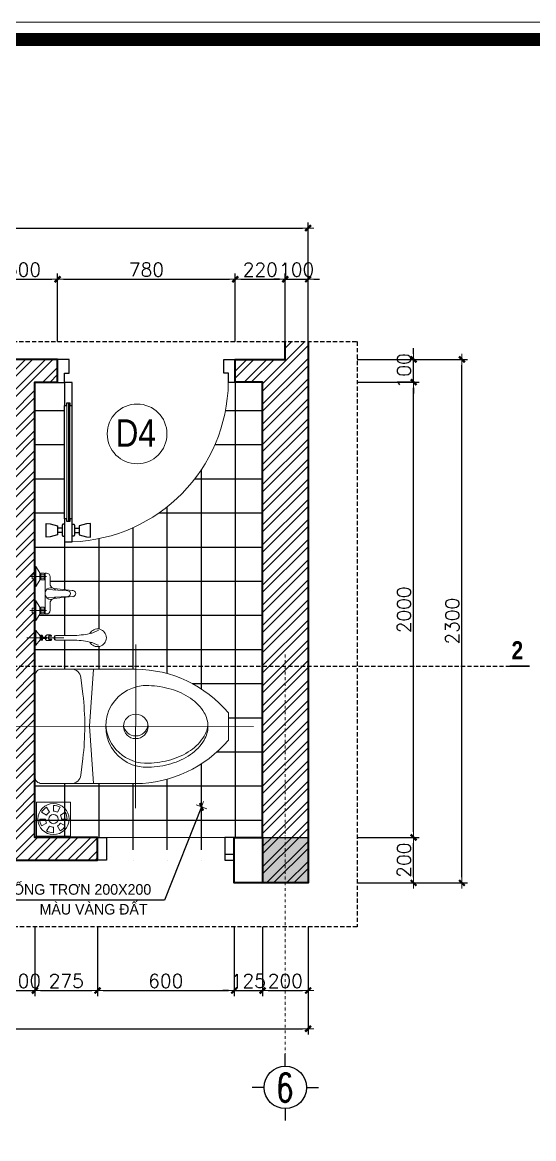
# Model space of a CAD drawing. Header units: millimetres. Extents: x 615730 to 2792744, y 139412 to 597571.
# Drawn here: x 1454337 to 1463321, y 262201 to 281821 of the extents above; entities that cross this region are included whole.
import ezdxf
from ezdxf.enums import TextEntityAlignment as Align

# ---------------------------------------------------------------- set-up
doc = ezdxf.new("R2010")
doc.units = ezdxf.units.MM
doc.header["$MEASUREMENT"] = 0
doc.header["$PDMODE"] = 34
doc.linetypes.add('DASHDOT', pattern=[1, 0.5, -0.25, 0, -0.25])
doc.linetypes.add('HIDDEN', pattern=[0.375, 0.25, -0.125])
doc.layers.get('0').update_dxf_attribs({"lineweight": 5})
for name, color, linetype, lineweight in [('1', 1, 'Continuous', 40), ('1L', 1, 'Continuous', 9), ('AN_0.20', 2, 'Continuous', 20), ('AN_CUA', 51, 'Continuous', 15), ('CHITIET', 144, 'Continuous', 5), ('NETNGOAITUONG', 1, 'Continuous', 40), ('NTHAY1', 61, 'Continuous', 25), ('thay', 7, 'Continuous', 15), ('TIM TRUC', 149, 'DASHDOT', 9), ('TUONG', 6, 'Continuous', 35), ('VATDUNG', 33, 'Continuous', 13), ('VLIEU', 250, 'Continuous', 9)]:
    doc.layers.add(name, color=color, linetype=linetype, lineweight=lineweight)
for name, color, linetype in [('AN_TEXT', 254, 'Continuous'), ('CUA', 132, 'Continuous'), ('DUT', 250, 'HIDDEN'), ('H', 252, 'Continuous'), ('HACH', 250, 'Continuous'), ('LAYER18', 1, 'Continuous'), ('NET MANH', 252, 'Continuous'), ('NETCAT', 4, 'Continuous'), ('TEXT', 2, 'Continuous'), ('THBI-VS', 1, 'Continuous')]:
    doc.layers.add(name, color=color, linetype=linetype)
doc.styles.add('CHUHOA', font='')
doc.styles.add('romans', font='romans.shx', dxfattribs={"height": 240})
doc.styles.get("Standard").update_dxf_attribs({"font": ''})
doc.styles.get('CHUHOA').set_extended_font_data('.VnAvantH')
doc.styles.get('Standard').set_extended_font_data('VNI-Avo')
doc.dimstyles.new('1-50', dxfattribs={"dimtxt": 200, "dimasz": 100, "dimexe": 100, "dimexo": 0, "dimgap": 50, "dimtad": 1, "dimdec": 0, "dimlfac": 0.25, "dimzin": 0, "dimdsep": 46, "dimtxsty": 'romans', "dimblk": ']', "dimcen": 0, "dimdle": 100, "dimclrd": 148, "dimclre": 148, "dimclrt": 2, "dimadec": 0, "dimazin": 0, "dimtfac": 1.111111, "dimtdec": 0, "dimtix": 1, "dimtmove": 2, "dimatfit": 3, "dimldrblk": ']', "dimfxl": 200, "dimtolj": 1, "dimtzin": 0, "dimarcsym": 0})
doc.dimstyles.new('100', dxfattribs={"dimtxt": 200, "dimasz": 100, "dimexe": 100, "dimexo": 0, "dimgap": 50, "dimtad": 1, "dimdec": 0, "dimdsep": 46, "dimtxsty": 'romans', "dimblk": ']', "dimcen": 50, "dimdle": 100, "dimclrd": 148, "dimclre": 148, "dimclrt": 2, "dimadec": 0, "dimazin": 0, "dimtfac": 0.4, "dimtdec": 0, "dimtix": 1, "dimtmove": 2, "dimatfit": 3, "dimldrblk": ']', "dimfxl": 150, "dimtvp": 0.004, "dimtolj": 1, "dimarcsym": 0})
pattern_1 = [(45, (-1279341.48, -894550.5), (-176.776695, 176.776695), []), (45, (-1279341.48, -894425.5), (-176.776695, 176.776695), [])]

# ---------------------------------------------------------------- blocks, each defined once
blk = doc.blocks.new('A$C15981CF1')
at = {"color": 8, "linetype": 'Continuous'}
for p, q in [((81, 101.2), (81, 598.8)), ((97.5, 611.2), (97.5, 88.8)), ((114.1, 101.2), (114.1, 598.7)), ((70.9, 60.7), (50.6, 60.7)), ((124.2, 60.7), (144.5, 60.7)), ((70.9, 40.5), (50.6, 40.5)), ((124.2, 40.5), (144.5, 40.5))]:
    blk.add_line(p, q, dxfattribs=at)
for points in [[(101.2, 740.5), (101.2, 801.3), (50.6, 801.3), (50.6, 700), (81, 700), (81, 740.5)], [(780, 740.5), (780, 801.3), (830.6, 801.3), (830.6, 700), (800.3, 700), (800.3, 740.5)], [(81, 598.8), (90.9, 598.8), (90.9, 611.2), (104.2, 611.2), (104.2, 598.7), (114.1, 598.7), (114.1, 700), (81, 700)], [(90.9, 88.8), (90.9, 101.2), (81, 101.2), (81, 0), (114.1, 0), (114.1, 101.3), (104.2, 101.3), (104.2, 88.8)], [(50.6, 30.4), (17.6, 21.8), (0, 20.2), (0, 81), (17.6, 79.4), (50.6, 70.9)], [(144.5, 30.4), (177.5, 21.8), (195.1, 20.2), (195.1, 81), (177.5, 79.4), (144.5, 70.9)]]:
    blk.add_lwpolyline(points, close=True, dxfattribs=at)
for points in [[(81, 78), (75.9, 78, 0.414214), (70.9, 72.9), (70.9, 29.7, 0.414214), (75.9, 24.6), (81, 24.6)], [(114.1, 78), (119.2, 78, -0.414214), (124.2, 72.9), (124.2, 29.7, -0.414214), (119.2, 24.6), (114.1, 24.6)]]:
    blk.add_lwpolyline(points, format="xyb", dxfattribs=at)
at = {"layer": '1L', "color": 8, "linetype": 'Continuous'}
for p, q in [((90.9, 611.2), (90.9, 88.8)), ((104.2, 611.2), (104.2, 88.8))]:
    blk.add_line(p, q, dxfattribs=at)
at = {"layer": '1L', "color": 8}
blk.add_arc((89.9, 710.1), 710.4, 271.9486, 359.1894, dxfattribs=at)
blk = doc.blocks.new('A$C1697067F')
at = {"layer": 'NETCAT', "color": 8, "linetype": 'Continuous'}
blk.add_blockref('A$C15981CF1', (0, 0), dxfattribs=at)
blk = doc.blocks.new('GA')
at = {"layer": 'VATDUNG', "ltscale": 3}
for p, q in [((-17.5, 30.4), (-30, 52)), ((0, 35.1), (0, 60)), ((17.5, 30.4), (30, 52)), ((-35.1, 0), (-60, 0)), ((-30.4, 17.5), (-52, 30)), ((30.4, 17.5), (52, 30)), ((-30.4, -17.5), (-52, -30)), ((-17.5, -30.4), (-30, -52)), ((0, -35.1), (0, -60)), ((17.5, -30.4), (30, -52)), ((30.4, -17.5), (52, -30)), ((35.1, 0), (60, 0))]:
    blk.add_line(p, q, dxfattribs=at)
blk.add_lwpolyline([(-75, -75), (75, -75), (75, 75), (-75, 75)], close=True, dxfattribs=at)
for radius in [68.4, 20.2]:
    blk.add_circle((0, 0), radius, dxfattribs=at)
for radius, start, end in [(60, 120, 150), (60, 60, 90), (60, 180, 210), (35.1, 180, 210), (35.1, 120, 150), (35.1, 60, 90), (35.1, 0, 30), (60, 0, 30), (35.1, 240, 270), (35.1, 300, 330), (60, 300, 330), (60, 240, 270)]:
    blk.add_arc((0, 0), radius, start, end, dxfattribs=at)
blk = doc.blocks.new('vtt2')
at = {"layer": 'VATDUNG'}
for p, q in [((-10.1, 0), (10.1, 0)), ((10.1, 0), (10.1, -10.1)), ((139.9, 0), (139.9, -10.1)), ((160.1, 0), (139.9, 0)), ((-43.6, -15.6), (-43.6, -11)), ((-43.6, -11), (43.6, -11)), ((-15.7, -33.5), (-43.6, -15.6)), ((-43.6, -15.6), (43.6, -15.6)), ((0, -33.5), (-15.7, -33.5)), ((-14.8, -50.8), (-14.8, -38.7)), ((-13, -36.7), (-13.6, -33.5)), ((-12.8, -36.7), (-9.6, -36.7)), ((10.1, -10.1), (-10.1, -10.1)), ((-6.9, -52.1), (-6.9, -37.3)), ((-4.3, -36.7), (4.3, -36.7)), ((0, -33.5), (15.7, -33.5)), ((6.9, -52.1), (6.9, -37.3)), ((9.6, -36.7), (12.8, -36.7)), ((13, -36.7), (13.6, -33.5)), ((14.8, -38.7), (14.8, -50.8)), ((15.7, -33.5), (43.6, -15.6)), ((43.6, -15.6), (43.6, -11)), ((106.4, -15.6), (106.4, -11)), ((193.6, -11), (106.4, -11)), ((134.3, -33.5), (106.4, -15.6)), ((193.6, -15.6), (106.4, -15.6)), ((150, -33.5), (134.3, -33.5)), ((135.2, -38.7), (135.2, -50.8)), ((137, -36.7), (136.4, -33.5)), ((140.4, -36.7), (137.2, -36.7)), ((139.9, -10.1), (160.1, -10.1)), ((143.1, -52.1), (143.1, -37.3)), ((154.3, -36.7), (145.7, -36.7)), ((150, -33.5), (165.7, -33.5)), ((156.9, -52.1), (156.9, -37.3)), ((162.8, -36.7), (159.6, -36.7)), ((163, -36.7), (163.6, -33.5)), ((164.8, -50.8), (164.8, -38.7)), ((165.7, -33.5), (193.6, -15.6)), ((193.6, -15.6), (193.6, -11)), ((237.1, -15.3), (237.1, -11)), ((301.9, -11), (237.1, -11)), ((260.9, -34.8), (237.1, -15.3)), ((301.9, -15.3), (237.1, -15.3)), ((280.5, -36.6), (258.5, -36.6)), ((258.5, -43.3), (258.5, -36.6)), ((258.5, -43.3), (280.5, -43.3)), ((260.9, -34.8), (269.5, -34.8)), ((260.9, -45.1), (269.5, -45.1)), ((265.7, -59.9), (267.2, -47.3)), ((278.1, -34.8), (269.5, -34.8)), ((278.1, -45.1), (269.5, -45.1)), ((273.3, -59.9), (271.8, -47.3)), ((278.1, -34.8), (301.9, -15.3)), ((280.5, -43.3), (280.5, -36.6)), ((301.9, -15.3), (301.9, -11)), ((-9.1, -55.9), (-9.1, -52.7)), ((4.3, -52.8), (-4.3, -52.8)), ((9.1, -55.9), (9.1, -52.7)), ((12.8, -52.8), (9.6, -52.8)), ((57.9, -68.1), (62.6, -155.9)), ((92.1, -68.1), (87.4, -155.9)), ((137.2, -52.8), (140.4, -52.8)), ((140.9, -55.9), (140.9, -52.7)), ((145.7, -52.8), (154.3, -52.8)), ((159.1, -55.9), (159.1, -52.7)), ((257, -65), (257, -78.4)), ((282, -65), (282, -78.4))]:
    blk.add_line(p, q, dxfattribs=at)
at = {"layer": 'VATDUNG', "linetype": 'Continuous'}
for p, q in [((0, 10.9), (0, -62.4)), ((150, 10.9), (150, -62.4)), ((269.5, -138.3), (269.5, 24)), ((259.5, -43.3), (259.5, -36.6)), ((260.5, -43.3), (260.5, -36.6)), ((261.5, -43.3), (261.5, -36.6)), ((262.5, -43.3), (262.5, -36.6)), ((263.5, -43.3), (263.5, -36.6)), ((264.5, -43.3), (264.5, -36.6)), ((265.5, -43.3), (265.5, -36.6)), ((266.5, -43.3), (266.5, -36.6)), ((267.5, -43.3), (267.5, -36.6)), ((268.5, -43.3), (268.5, -36.6)), ((269.5, -43.3), (269.5, -36.6)), ((270.5, -43.3), (270.5, -36.6)), ((271.5, -43.3), (271.5, -36.6)), ((272.5, -43.3), (272.5, -36.6)), ((273.5, -43.3), (273.5, -36.6)), ((274.5, -43.3), (274.5, -36.6)), ((275.5, -43.3), (275.5, -36.6)), ((276.5, -43.3), (276.5, -36.6)), ((277.5, -43.3), (277.5, -36.6)), ((278.5, -43.3), (278.5, -36.6)), ((279.5, -43.3), (279.5, -36.6)), ((262.9, -85.1), (262.9, -73.3)), ((276.1, -85.1), (276.1, -73.3))]:
    blk.add_line(p, q, dxfattribs=at)
at = {"layer": 'VATDUNG'}
for points in [[(-10.1, -10.1), (-10.1, 0)], [(160.1, -10.1), (160.1, 0)]]:
    blk.add_lwpolyline(points, dxfattribs=at)
for points in [[(-9.6, -52.8), (-12.8, -52.8, -0.414214), (-14.8, -50.8)], [(52.9, -94.7, -0.076151), (50, -87.5, 0.253452), (33.2, -78.4), (1.3, -78.4, -0.414214), (-14.7, -62.4), (-14.7, -55.9), (164.7, -55.9), (164.7, -62.4, -0.414214), (148.7, -78.4), (116.8, -78.4, 0.253452), (100, -87.5, -0.076151), (97.1, -94.7)], [(53.1, -96.3), (61.4, -174.7, 1.184895), (88.6, -174.7), (97, -94.9)], [(159.6, -52.8), (162.8, -52.8, 0.414214), (164.8, -50.8)], [(261.6, -99.8, 0.24616), (259.5, -102.6), (259.5, -176.9, -0.04738), (251, -252.2, 3.957386), (288, -252.2, -0.04738), (279.5, -176.9), (279.5, -102.6, 0.182299), (278.2, -100.3, 0.036518), (277.4, -96.9, 0.144549), (261.6, -96.9, 0.036518), (260.8, -100.3)], [(266, -57.5, 0.018576), (264.5, -57.8, 0.076901), (260.7, -59.4, 0.107156), (257.9, -62.2, 0.146395), (257, -65, 0.146395)], [(269.5, -70.5, 0.063925), (264.5, -71.2, 0.076901), (260.7, -72.8, 0.107156), (257.9, -75.6, 0.146395), (257, -78.4, 0.146395), (257.9, -81.2, 0.107156), (260.7, -83.9, 0.045668), (262.9, -85.1, 0.063925)], [(276.1, -85.1, 0.045668), (278.3, -83.9, 0.107156), (281.1, -81.2, 0.146395), (282, -78.4, 0.146395), (281.1, -75.6, 0.107156), (278.3, -72.8, 0.076901), (274.5, -71.2, 0.063925), (269.5, -70.5, 0.063925)], [(282, -65, 0.146395), (281.1, -62.2, 0.107156), (278.3, -59.4, 0.076901), (274.5, -57.8, 0.018576), (273, -57.5, 0.063925)]]:
    blk.add_lwpolyline(points, format="xyb", dxfattribs=at)
at = {"layer": 'VATDUNG', "linetype": 'Continuous'}
for points in [[(269.5, -72, 0.063925), (264.9, -72.6, 0.076901), (261.5, -74.1, 0.107156), (259.1, -76.4, 0.146395), (258.5, -78.4, 0.146395), (259.1, -80.3, 0.107156), (261.5, -82.7, 0.033209), (262.9, -83.4, 0.063925)], [(276.1, -83.4, 0.033209), (277.5, -82.7, 0.107156), (279.9, -80.3, 0.146395), (280.5, -78.4, 0.146395), (279.9, -76.4, 0.107156), (277.5, -74.1, 0.076901), (274.1, -72.6, 0.063925), (269.5, -72, 0.063925)]]:
    blk.add_lwpolyline(points, format="xyb", dxfattribs=at)
at = {"layer": 'VATDUNG'}
for centre, radius, start, end in [((-12.8, -38.7), 2, 90, 180), ((-22.8, -97.2), 61.9, 75.1734, 77.7048), ((8.9, -97.2), 61.9, 102.2952, 104.8266), ((-8.9, -97.2), 61.9, 75.1734, 77.7048), ((22.8, -97.2), 61.9, 102.2952, 104.8266), ((12.8, -38.7), 2, 0, 90), ((137.2, -38.7), 2, 90, 180), ((127.2, -97.2), 61.9, 75.1734, 77.7048), ((158.9, -97.2), 61.9, 102.2952, 104.8266), ((141.1, -97.2), 61.9, 75.1734, 77.7048), ((172.8, -97.2), 61.9, 102.2952, 104.8266), ((162.8, -38.7), 2, 0, 90), ((261.3, -36.3), 1.64, 104.0487, 187.5065), ((261.3, -43.6), 1.64, 172.4935, 255.9513), ((269.1, -43.3), 4.42, 204.1816, 274.5789), ((269.9, -43.3), 4.42, 265.4211, 335.8184), ((277.7, -36.3), 1.64, 352.4935, 75.9513), ((277.7, -43.6), 1.64, 284.0487, 7.5065), ((-22.8, 7.7), 61.9, 282.2952, 284.8266), ((8.9, 7.7), 61.9, 255.1734, 257.7048), ((-8.9, 7.7), 61.9, 282.2952, 284.8266), ((22.8, 7.7), 61.9, 255.1734, 257.7048), ((12.8, -50.8), 2, 270, 0), ((75, -81.6), 25.7, 346.8148, 193.1852), ((75, -81.6), 25.7, 210.604, 233.5986), ((33.2, -98.4), 20, 6.0147, 10.6781), ((75, -81.6), 25.7, 306.4014, 329.396), ((116.8, -98.4), 20, 169.3219, 173.9853), ((137.2, -50.8), 2, 180, 270), ((127.2, 7.7), 61.9, 282.2952, 284.8266), ((158.9, 7.7), 61.9, 255.1734, 257.7048), ((141.1, 7.7), 61.9, 282.2952, 284.8266), ((172.8, 7.7), 61.9, 255.1734, 257.7048), ((268, -60.2), 2.4, 173.0536, 247.3092), ((269.5, -56.7), 6.2, 247.3092, 292.6908), ((271, -60.2), 2.4, 292.6908, 6.9464), ((269.5, -126.6), 28, 73.5498, 106.4502), ((275.8, -103.2), 3.78, 49.8361, 63.8259), ((75, -155.3), 12.4, 183.071, 356.929), ((-23251, 9104.2), 25297.4, 338.19981, 338.25273), ((31.2, -193.6), 227.5, 340.6929, 344.5981), ((-141.1, -169.6), 400.7, 347.8411, 348.1128), ((680.1, -169.6), 400.7, 191.8872, 192.1589), ((507.8, -193.6), 227.5, 195.4019, 199.3071), ((23790, 9104.2), 25297.4, 201.74727, 201.80019)]:
    blk.add_arc(centre, radius, start, end, dxfattribs=at)
blk = doc.blocks.new(']')
for p, q in [((1, 0), (-1, 0)), ((0, 1), (0, -1))]:
    blk.add_line(p, q)
at = {"color": 9, "const_width": 0.4}
blk.add_lwpolyline([(-0.51, -0.51), (0.51, 0.51)], dxfattribs=at)
blk = doc.blocks.new('*D2827')
at = {"layer": 'DEFPOINTS', "color": 0, "ltscale": 10, "transparency": 16777216}
for p in [(1454158, 265926), (1454558, 265926), (1454558, 264804)]:
    blk.add_point(p, dxfattribs=at)
at = {"layer": 'VLIEU', "color": 148, "lineweight": -2, "ltscale": 10, "transparency": 16777216}
for p, q in [((1454158, 265926), (1454158, 264704)), ((1454558, 265926), (1454558, 264704)), ((1454058, 264804), (1453958, 264804)), ((1454158, 264804), (1454558, 264804)), ((1454658, 264804), (1454758, 264804))]:
    blk.add_line(p, q, dxfattribs=at)
at = {"layer": 'VLIEU', "color": 148, "lineweight": -2, "ltscale": 10, "transparency": 16777216, "xscale": 100, "yscale": 100, "zscale": 100}
blk.add_blockref(']', (1454158, 264804), dxfattribs=at)
at = {"layer": 'VLIEU', "color": 148, "lineweight": -2, "ltscale": 10, "transparency": 16777216, "xscale": 100, "yscale": 100, "zscale": 100, "rotation": 180}
blk.add_blockref(']', (1454558, 264804), dxfattribs=at)
at = {"layer": 'VLIEU', "color": 2, "ltscale": 10, "transparency": 16777216, "insert": (1454358, 264974), "char_height": 240, "attachment_point": 5, "style": 'romans'}
blk.add_mtext('\\A1;100', dxfattribs=at)
blk = doc.blocks.new('*D2828')
at = {"layer": 'DEFPOINTS', "color": 0, "ltscale": 10, "transparency": 16777216}
for p in [(1454558, 265926), (1455658, 265926), (1455658, 264804)]:
    blk.add_point(p, dxfattribs=at)
at = {"layer": 'VLIEU', "color": 148, "lineweight": -2, "ltscale": 10, "transparency": 16777216}
for p, q in [((1454558, 265926), (1454558, 264704)), ((1455658, 265926), (1455658, 264704)), ((1454658, 264804), (1455558, 264804))]:
    blk.add_line(p, q, dxfattribs=at)
at = {"layer": 'VLIEU', "color": 148, "lineweight": -2, "ltscale": 10, "transparency": 16777216, "xscale": 100, "yscale": 100, "zscale": 100, "rotation": 180}
blk.add_blockref(']', (1454558, 264804), dxfattribs=at)
at = {"layer": 'VLIEU', "color": 148, "lineweight": -2, "ltscale": 10, "transparency": 16777216, "xscale": 100, "yscale": 100, "zscale": 100}
blk.add_blockref(']', (1455658, 264804), dxfattribs=at)
at = {"layer": 'VLIEU', "color": 2, "ltscale": 10, "transparency": 16777216, "insert": (1455108, 264974), "char_height": 240, "attachment_point": 5, "style": 'romans'}
blk.add_mtext('\\A1;275', dxfattribs=at)
blk = doc.blocks.new('*D2829')
at = {"layer": 'DEFPOINTS', "color": 0, "ltscale": 10, "transparency": 16777216}
for p in [(1455658, 265926), (1458058, 265926), (1458058, 264804)]:
    blk.add_point(p, dxfattribs=at)
at = {"layer": 'VLIEU', "color": 148, "lineweight": -2, "ltscale": 10, "transparency": 16777216}
for p, q in [((1455658, 265926), (1455658, 264704)), ((1458058, 265926), (1458058, 264704)), ((1455758, 264804), (1457958, 264804))]:
    blk.add_line(p, q, dxfattribs=at)
at = {"layer": 'VLIEU', "color": 148, "lineweight": -2, "ltscale": 10, "transparency": 16777216, "xscale": 100, "yscale": 100, "zscale": 100, "rotation": 180}
blk.add_blockref(']', (1455658, 264804), dxfattribs=at)
at = {"layer": 'VLIEU', "color": 148, "lineweight": -2, "ltscale": 10, "transparency": 16777216, "xscale": 100, "yscale": 100, "zscale": 100}
blk.add_blockref(']', (1458058, 264804), dxfattribs=at)
at = {"layer": 'VLIEU', "color": 2, "ltscale": 10, "transparency": 16777216, "insert": (1456858, 264974), "char_height": 240, "attachment_point": 5, "style": 'romans'}
blk.add_mtext('\\A1;600', dxfattribs=at)
blk = doc.blocks.new('*D2830')
at = {"layer": 'DEFPOINTS', "color": 0, "ltscale": 10, "transparency": 16777216}
for p in [(1458058, 265926), (1458558, 265926), (1458558, 264804)]:
    blk.add_point(p, dxfattribs=at)
at = {"layer": 'VLIEU', "color": 148, "lineweight": -2, "ltscale": 10, "transparency": 16777216}
for p, q in [((1458058, 265926), (1458058, 264704)), ((1458558, 265926), (1458558, 264704)), ((1457958, 264804), (1457858, 264804)), ((1458058, 264804), (1458558, 264804)), ((1458658, 264804), (1458758, 264804))]:
    blk.add_line(p, q, dxfattribs=at)
at = {"layer": 'VLIEU', "color": 148, "lineweight": -2, "ltscale": 10, "transparency": 16777216, "xscale": 100, "yscale": 100, "zscale": 100}
blk.add_blockref(']', (1458058, 264804), dxfattribs=at)
at = {"layer": 'VLIEU', "color": 148, "lineweight": -2, "ltscale": 10, "transparency": 16777216, "xscale": 100, "yscale": 100, "zscale": 100, "rotation": 180}
blk.add_blockref(']', (1458558, 264804), dxfattribs=at)
at = {"layer": 'VLIEU', "color": 2, "ltscale": 10, "transparency": 16777216, "insert": (1458308, 264974), "char_height": 240, "attachment_point": 5, "style": 'romans'}
blk.add_mtext('\\A1;125', dxfattribs=at)
blk = doc.blocks.new('*D2831')
at = {"layer": 'DEFPOINTS', "color": 0, "ltscale": 10, "transparency": 16777216}
for p in [(1458558, 265926), (1459358, 265926), (1459358, 264804)]:
    blk.add_point(p, dxfattribs=at)
at = {"layer": 'VLIEU', "color": 148, "lineweight": -2, "ltscale": 10, "transparency": 16777216}
for p, q in [((1458558, 265926), (1458558, 264704)), ((1459358, 265926), (1459358, 264704)), ((1458658, 264804), (1459258, 264804))]:
    blk.add_line(p, q, dxfattribs=at)
at = {"layer": 'VLIEU', "color": 148, "lineweight": -2, "ltscale": 10, "transparency": 16777216, "xscale": 100, "yscale": 100, "zscale": 100, "rotation": 180}
blk.add_blockref(']', (1458558, 264804), dxfattribs=at)
at = {"layer": 'VLIEU', "color": 148, "lineweight": -2, "ltscale": 10, "transparency": 16777216, "xscale": 100, "yscale": 100, "zscale": 100}
blk.add_blockref(']', (1459358, 264804), dxfattribs=at)
at = {"layer": 'VLIEU', "color": 2, "ltscale": 10, "transparency": 16777216, "insert": (1458958, 264974), "char_height": 240, "attachment_point": 5, "style": 'romans'}
blk.add_mtext('\\A1;200', dxfattribs=at)
blk = doc.blocks.new('A$C7FCA254A')
at = {"layer": 'VLIEU', "extrusion": (-1.22461e-16, 4.94336e-30, -1)}
for points in [[(-410.4, 570), (-409.8, 0)], [(-557.6, 484.3), (-571.6, 284.8), (-557.2, 85.3)], [(0, 285.4), (-851.7, 284.5)]]:
    blk.add_lwpolyline(points, dxfattribs=at)
for points in [[(-634.1, 85.3), (-409.9, 85.5, 0.218492), (-87, 237.8), (-87.1, 332.8, 0.218492), (-410.3, 484.5), (-634.5, 484.3)], [(-514.6, 277.8, -0.414259), (-365.1, 413.4, -0.060335), (-287.3, 401.1, -0.081386), (-219.1, 369.1, -0.106971), (-171.7, 318.9, -0.116903), (-158.6, 278.1, -0.116903)]]:
    blk.add_lwpolyline(points, format="xyb", dxfattribs=at)
for points in [[(-761.4, 108.9), (-761.8, 460.4, -0.414214), (-738, 484.2), (-634.5, 484.3, -0.379919), (-601.4, 455), (-594.5, 397.1, -0.059314), (-594.2, 172.5), (-601.1, 114.6, -0.379919), (-634.1, 85.3), (-737.6, 85.2, -0.414214)], [(-365.1, 427.6, 1.051391), (-364.8, 142.5, 0.060335), (-287, 154.9, 0.081386), (-218.9, 187, 0.106971), (-171.6, 237.3, 0.136416), (-158.3, 285.3, 0.136416), (-171.7, 333.2, 0.106971), (-219.1, 383.4, 0.081386), (-287.3, 415.4, 0.060335)]]:
    blk.add_lwpolyline(points, format="xyb", close=True, dxfattribs=at)
blk.add_circle((-410.1, 285), 42.8, dxfattribs=at)
blk.add_arc((-410.1, 275.5), 42.8, 6.4388, 173.68, dxfattribs=at)
blk = doc.blocks.new('A$C27AD62B1')
at = {"layer": 'NETCAT', "rotation": 90}
blk.add_blockref('A$C7FCA254A', (570, 0), dxfattribs=at)
blk = doc.blocks.new('*D2833')
at = {"layer": 'DEFPOINTS', "color": 0, "ltscale": 10, "transparency": 16777216}
for p in [(1445358, 265926), (1459358, 265926), (1459358, 264132)]:
    blk.add_point(p, dxfattribs=at)
at = {"layer": 'VLIEU', "color": 148, "lineweight": -2, "ltscale": 10, "transparency": 16777216}
for p, q in [((1445358, 265926), (1445358, 264032)), ((1459358, 265926), (1459358, 264032)), ((1445458, 264132), (1459258, 264132))]:
    blk.add_line(p, q, dxfattribs=at)
at = {"layer": 'VLIEU', "color": 148, "lineweight": -2, "ltscale": 10, "transparency": 16777216, "xscale": 100, "yscale": 100, "zscale": 100, "rotation": 180}
blk.add_blockref(']', (1445358, 264132), dxfattribs=at)
at = {"layer": 'VLIEU', "color": 148, "lineweight": -2, "ltscale": 10, "transparency": 16777216, "xscale": 100, "yscale": 100, "zscale": 100}
blk.add_blockref(']', (1459358, 264132), dxfattribs=at)
at = {"layer": 'VLIEU', "color": 2, "ltscale": 10, "transparency": 16777216, "insert": (1452358, 264302), "char_height": 240, "attachment_point": 5, "style": 'romans'}
blk.add_mtext('\\A1;3500', dxfattribs=at)
blk = doc.blocks.new('tt')
at = {"layer": 'CUA'}
for p, q in [((0, -159), (0, 50)), ((-373, -532), (-582, -532)), ((373, -532), (582, -532)), ((0, -905), (0, -1114))]:
    blk.add_line(p, q, dxfattribs=at)
blk.add_circle((0, -532), 373, dxfattribs=at)
blk = doc.blocks.new('*D2834')
at = {"layer": 'DEFPOINTS', "color": 0, "ltscale": 10, "transparency": 16777216}
for p in [(1460220, 267496), (1461212, 267496), (1460220, 266696)]:
    blk.add_point(p, dxfattribs=at)
at = {"layer": 'VLIEU', "color": 148, "lineweight": -2, "ltscale": 10, "transparency": 16777216}
for p, q in [((1460220, 267496), (1461312, 267496)), ((1461212, 266796), (1461212, 267396)), ((1460220, 266696), (1461312, 266696))]:
    blk.add_line(p, q, dxfattribs=at)
at = {"layer": 'VLIEU', "color": 148, "lineweight": -2, "ltscale": 10, "transparency": 16777216, "xscale": 100, "yscale": 100, "zscale": 100}
for p, rotation in [((1461212, 267496), 90), ((1461212, 266696), 270)]:
    blk.add_blockref(']', p, dxfattribs=dict(at, rotation=rotation))
at = {"layer": 'VLIEU', "color": 2, "ltscale": 10, "transparency": 16777216, "insert": (1461042, 267096), "char_height": 240, "attachment_point": 5, "rotation": 90, "style": 'romans'}
blk.add_mtext('\\A1;200', dxfattribs=at)
blk = doc.blocks.new('*D2835')
at = {"layer": 'DEFPOINTS', "color": 0, "ltscale": 10, "transparency": 16777216}
for p in [(1460220, 275496), (1461212, 275496), (1460220, 267496)]:
    blk.add_point(p, dxfattribs=at)
at = {"layer": 'VLIEU', "color": 148, "lineweight": -2, "ltscale": 10, "transparency": 16777216}
for p, q in [((1460220, 275496), (1461312, 275496)), ((1461212, 267596), (1461212, 275396)), ((1460220, 267496), (1461312, 267496))]:
    blk.add_line(p, q, dxfattribs=at)
at = {"layer": 'VLIEU', "color": 148, "lineweight": -2, "ltscale": 10, "transparency": 16777216, "xscale": 100, "yscale": 100, "zscale": 100}
for p, rotation in [((1461212, 275496), 90), ((1461212, 267496), 270)]:
    blk.add_blockref(']', p, dxfattribs=dict(at, rotation=rotation))
at = {"layer": 'VLIEU', "color": 2, "ltscale": 10, "transparency": 16777216, "insert": (1461042, 271496), "char_height": 240, "attachment_point": 5, "rotation": 90, "style": 'romans'}
blk.add_mtext('\\A1;2000', dxfattribs=at)
blk = doc.blocks.new('*D2836')
at = {"layer": 'DEFPOINTS', "color": 0, "ltscale": 10, "transparency": 16777216}
for p in [(1460220, 275896), (1461212, 275896), (1460220, 275496)]:
    blk.add_point(p, dxfattribs=at)
at = {"layer": 'VLIEU', "color": 148, "lineweight": -2, "ltscale": 10, "transparency": 16777216}
for p, q in [((1461212, 275996), (1461212, 276096)), ((1460220, 275896), (1461312, 275896)), ((1461212, 275496), (1461212, 275896)), ((1460220, 275496), (1461312, 275496)), ((1461212, 275396), (1461212, 275296))]:
    blk.add_line(p, q, dxfattribs=at)
at = {"layer": 'VLIEU', "color": 148, "lineweight": -2, "ltscale": 10, "transparency": 16777216, "xscale": 100, "yscale": 100, "zscale": 100}
for p, rotation in [((1461212, 275896), 270), ((1461212, 275496), 90)]:
    blk.add_blockref(']', p, dxfattribs=dict(at, rotation=rotation))
at = {"layer": 'VLIEU', "color": 2, "ltscale": 10, "transparency": 16777216, "insert": (1461042, 275696), "char_height": 240, "attachment_point": 5, "rotation": 90, "style": 'romans'}
blk.add_mtext('\\A1;100', dxfattribs=at)
blk = doc.blocks.new('*D2837')
at = {"layer": 'DEFPOINTS', "color": 0, "ltscale": 10, "transparency": 16777216}
for p in [(1460220, 275896), (1462061, 275896), (1460220, 266696)]:
    blk.add_point(p, dxfattribs=at)
at = {"layer": 'VLIEU', "color": 148, "lineweight": -2, "ltscale": 10, "transparency": 16777216}
for p, q in [((1460220, 275896), (1462161, 275896)), ((1462061, 266796), (1462061, 275796)), ((1460220, 266696), (1462161, 266696))]:
    blk.add_line(p, q, dxfattribs=at)
at = {"layer": 'VLIEU', "color": 148, "lineweight": -2, "ltscale": 10, "transparency": 16777216, "xscale": 100, "yscale": 100, "zscale": 100}
for p, rotation in [((1462061, 275896), 90), ((1462061, 266696), 270)]:
    blk.add_blockref(']', p, dxfattribs=dict(at, rotation=rotation))
at = {"layer": 'VLIEU', "color": 2, "ltscale": 10, "transparency": 16777216, "insert": (1461891, 271296), "char_height": 240, "attachment_point": 5, "rotation": 90, "style": 'romans'}
blk.add_mtext('\\A1;2300', dxfattribs=at)
blk = doc.blocks.new('*D2842')
at = {"layer": 'DEFPOINTS', "color": 0, "ltscale": 10, "transparency": 16777216}
for p in [(1454958, 277306), (1453758, 276210), (1454958, 276210)]:
    blk.add_point(p, dxfattribs=at)
at = {"layer": 'VLIEU', "color": 148, "lineweight": -2, "ltscale": 10, "transparency": 16777216}
for p, q in [((1453758, 276210), (1453758, 277406)), ((1453858, 277306), (1454858, 277306)), ((1454958, 276210), (1454958, 277406))]:
    blk.add_line(p, q, dxfattribs=at)
at = {"layer": 'VLIEU', "color": 148, "lineweight": -2, "ltscale": 10, "transparency": 16777216, "xscale": 100, "yscale": 100, "zscale": 100, "rotation": 180}
blk.add_blockref(']', (1453758, 277306), dxfattribs=at)
at = {"layer": 'VLIEU', "color": 148, "lineweight": -2, "ltscale": 10, "transparency": 16777216, "xscale": 100, "yscale": 100, "zscale": 100}
blk.add_blockref(']', (1454958, 277306), dxfattribs=at)
at = {"layer": 'VLIEU', "color": 2, "ltscale": 10, "transparency": 16777216, "insert": (1454358, 277476), "char_height": 240, "attachment_point": 5, "style": 'romans'}
blk.add_mtext('\\A1;300', dxfattribs=at)
blk = doc.blocks.new('*D2843')
at = {"layer": 'DEFPOINTS', "color": 0, "ltscale": 10, "transparency": 16777216}
for p in [(1458078, 277306), (1454958, 276210), (1458078, 276210)]:
    blk.add_point(p, dxfattribs=at)
at = {"layer": 'VLIEU', "color": 148, "lineweight": -2, "ltscale": 10, "transparency": 16777216}
for p, q in [((1454958, 276210), (1454958, 277406)), ((1455058, 277306), (1457978, 277306)), ((1458078, 276210), (1458078, 277406))]:
    blk.add_line(p, q, dxfattribs=at)
at = {"layer": 'VLIEU', "color": 148, "lineweight": -2, "ltscale": 10, "transparency": 16777216, "xscale": 100, "yscale": 100, "zscale": 100, "rotation": 180}
blk.add_blockref(']', (1454958, 277306), dxfattribs=at)
at = {"layer": 'VLIEU', "color": 148, "lineweight": -2, "ltscale": 10, "transparency": 16777216, "xscale": 100, "yscale": 100, "zscale": 100}
blk.add_blockref(']', (1458078, 277306), dxfattribs=at)
at = {"layer": 'VLIEU', "color": 2, "ltscale": 10, "transparency": 16777216, "insert": (1456518, 277476), "char_height": 240, "attachment_point": 5, "style": 'romans'}
blk.add_mtext('\\A1;780', dxfattribs=at)
blk = doc.blocks.new('*D2844')
at = {"layer": 'DEFPOINTS', "color": 0, "ltscale": 10, "transparency": 16777216}
for p in [(1458958, 277306), (1458078, 276210), (1458958, 276210)]:
    blk.add_point(p, dxfattribs=at)
at = {"layer": 'VLIEU', "color": 148, "lineweight": -2, "ltscale": 10, "transparency": 16777216}
for p, q in [((1458078, 276210), (1458078, 277406)), ((1458178, 277306), (1458858, 277306)), ((1458958, 276210), (1458958, 277406))]:
    blk.add_line(p, q, dxfattribs=at)
at = {"layer": 'VLIEU', "color": 148, "lineweight": -2, "ltscale": 10, "transparency": 16777216, "xscale": 100, "yscale": 100, "zscale": 100, "rotation": 180}
blk.add_blockref(']', (1458078, 277306), dxfattribs=at)
at = {"layer": 'VLIEU', "color": 148, "lineweight": -2, "ltscale": 10, "transparency": 16777216, "xscale": 100, "yscale": 100, "zscale": 100}
blk.add_blockref(']', (1458958, 277306), dxfattribs=at)
at = {"layer": 'VLIEU', "color": 2, "ltscale": 10, "transparency": 16777216, "insert": (1458518, 277476), "char_height": 240, "attachment_point": 5, "style": 'romans'}
blk.add_mtext('\\A1;220', dxfattribs=at)
blk = doc.blocks.new('*D2845')
at = {"layer": 'DEFPOINTS', "color": 0, "ltscale": 10, "transparency": 16777216}
for p in [(1459358, 277306), (1458958, 276210), (1459358, 276210)]:
    blk.add_point(p, dxfattribs=at)
at = {"layer": 'VLIEU', "color": 148, "lineweight": -2, "ltscale": 10, "transparency": 16777216}
for p, q in [((1458858, 277306), (1458758, 277306)), ((1458958, 276210), (1458958, 277406)), ((1458958, 277306), (1459358, 277306)), ((1459358, 276210), (1459358, 277406)), ((1459458, 277306), (1459558, 277306))]:
    blk.add_line(p, q, dxfattribs=at)
at = {"layer": 'VLIEU', "color": 148, "lineweight": -2, "ltscale": 10, "transparency": 16777216, "xscale": 100, "yscale": 100, "zscale": 100}
blk.add_blockref(']', (1458958, 277306), dxfattribs=at)
at = {"layer": 'VLIEU', "color": 148, "lineweight": -2, "ltscale": 10, "transparency": 16777216, "xscale": 100, "yscale": 100, "zscale": 100, "rotation": 180}
blk.add_blockref(']', (1459358, 277306), dxfattribs=at)
at = {"layer": 'VLIEU', "color": 2, "ltscale": 10, "transparency": 16777216, "insert": (1459158, 277476), "char_height": 240, "attachment_point": 5, "style": 'romans'}
blk.add_mtext('\\A1;100', dxfattribs=at)
blk = doc.blocks.new('*D2846')
at = {"layer": 'DEFPOINTS', "color": 0, "ltscale": 10, "transparency": 16777216}
for p in [(1459358, 278205), (1445358, 276210), (1459358, 276210)]:
    blk.add_point(p, dxfattribs=at)
at = {"layer": 'VLIEU', "color": 148, "lineweight": -2, "ltscale": 10, "transparency": 16777216}
for p, q in [((1445358, 276210), (1445358, 278305)), ((1459358, 276210), (1459358, 278305)), ((1445458, 278205), (1459258, 278205))]:
    blk.add_line(p, q, dxfattribs=at)
at = {"layer": 'VLIEU', "color": 148, "lineweight": -2, "ltscale": 10, "transparency": 16777216, "xscale": 100, "yscale": 100, "zscale": 100, "rotation": 180}
blk.add_blockref(']', (1445358, 278205), dxfattribs=at)
at = {"layer": 'VLIEU', "color": 148, "lineweight": -2, "ltscale": 10, "transparency": 16777216, "xscale": 100, "yscale": 100, "zscale": 100}
blk.add_blockref(']', (1459358, 278205), dxfattribs=at)
at = {"layer": 'VLIEU', "color": 2, "ltscale": 10, "transparency": 16777216, "insert": (1452358, 278375), "char_height": 240, "attachment_point": 5, "style": 'romans'}
blk.add_mtext('\\A1;3500', dxfattribs=at)

msp = doc.modelspace()

# ---------------------------------------------------------------- hatches: boundary and pattern name
at = {"layer": 'VLIEU', "ltscale": 10}
h = msp.add_hatch(dxfattribs=at)
h.set_pattern_fill('STEEL', color=256, scale=2000, style=0)
h.set_pattern_definition(pattern_1)
h.paths.add_polyline_path([(1454558.1, 272699.8), (1454558.1, 275495.8), (1454958.1, 275495.8), (1454958.1, 275895.8), (1454158.1, 275895.8), (1453758.1, 275895.8), (1453758.1, 275495.8), (1454158.1, 275495.8), (1454158.1, 267495.8), (1453058.1, 267495.8), (1453058.1, 267095.8), (1455658.1, 267095.8), (1455658.1, 267495.8), (1454558.1, 267495.8), (1454558.1, 270874), (1454556.7, 270874), (1454556.7, 271133.1), (1454558.1, 271133.1), (1454558.1, 271307.3), (1454556.7, 271307.3), (1454556.7, 271441.2), (1454512.7, 271441.2), (1454512.7, 271521.9), (1454556.7, 271521.9), (1454556.7, 271655.8), (1454558.1, 271655.8), (1454558.1, 271907.3), (1454556.7, 271907.3), (1454556.7, 272041.2), (1454512.7, 272041.2), (1454512.7, 272121.9), (1454556.7, 272121.9), (1454556.7, 272255.8), (1454558.1, 272255.8)])
h.paths.add_polyline_path([(1459358.1, 276209.6), (1458958.1, 276209.6), (1458958.1, 275895.8), (1458078.1, 275895.8), (1458078.1, 275495.8), (1458558.1, 275495.8), (1458558.1, 267495.8), (1459358.1, 267495.8)])
h = msp.add_hatch(dxfattribs=at)
h.set_pattern_fill('STEEL', color=256, scale=2000, style=0)
h.set_pattern_definition(pattern_1)
h.paths.add_polyline_path([(1459358.1, 266695.8), (1459358.1, 267495.8), (1458558.1, 267495.8), (1458558.1, 266695.8)])

# ---------------------------------------------------------------- linework, layer by layer
at = {"layer": 'AN_0.20', "color": 3}
msp.add_circle((1456353.6, 274587.7), 525, dxfattribs=at)
at = {"layer": 'AN_CUA', "ltscale": 2}
for p, q in [((1455818.1, 267495.8), (1457898.1, 267495.8)), ((1455818.1, 267491.8), (1457898.1, 267491.8))]:
    msp.add_line(p, q, dxfattribs=at)
at = {"layer": 'CUA', "color": 3}
for points in [[(1455658.1, 267495.8), (1455818.1, 267495.8), (1455818.1, 267095.8), (1455658.1, 267095.8)], [(1458058.1, 267495.8), (1457898.1, 267495.8), (1457898.1, 267095.8), (1458058.1, 267095.8)]]:
    msp.add_lwpolyline(points, close=True, dxfattribs=at)
at = {"layer": 'DUT', "color": 2, "ltscale": 300}
msp.add_lwpolyline([(1444720.2, 276209.6), (1460220.3, 276209.6), (1460220.3, 265926.1), (1444720.2, 265926.1)], close=True, dxfattribs=at)
at = {"layer": 'DUT', "color": 5, "ltscale": 300}
msp.add_lwpolyline([(1444494.1, 270504.7), (1462899.5, 270504.7)], dxfattribs=at)
at = {"layer": 'H', "const_width": 227.1}
msp.add_lwpolyline([(1441980.4, 250333.6), (1486335.9, 250333.6), (1486335.9, 281518.7), (1441980.4, 281518.7)], close=True, dxfattribs=at)
at = {"layer": 'HACH'}
for p, q in [((1458084.7, 267495.8), (1458084.7, 275495.8)), ((1454558.1, 274999.3), (1455079.6, 274999.3)), ((1457906.7, 274999.3), (1458558.1, 274999.3)), ((1454558.1, 274399.3), (1455079.6, 274399.3)), ((1457721.8, 274399.3), (1458558.1, 274399.3)), ((1457484.7, 270103.2), (1457484.7, 273962.4)), ((1454558.1, 273799.3), (1455079.6, 273799.3)), ((1457368.3, 273799.3), (1458558.1, 273799.3)), ((1454558.1, 273199.3), (1455079.6, 273199.3)), ((1456739.4, 273199.3), (1458558.1, 273199.3)), ((1456884.7, 270374), (1456884.7, 273307.6)), ((1456284.7, 270452.5), (1456284.7, 272941.2)), ((1455684.7, 271157.4), (1455684.7, 272747.1)), ((1454558.1, 272599.3), (1458558.1, 272599.3)), ((1455084.7, 271849.4), (1455084.7, 272690.6)), ((1454826.4, 271999.3), (1458558.1, 271999.3)), ((1455084.7, 271043.6), (1455084.7, 271713.7)), ((1454634, 271399.3), (1458558.1, 271399.3)), ((1455084.7, 270453.8), (1455084.7, 270963.6)), ((1454558.1, 270799.3), (1458558.1, 270799.3)), ((1455684.7, 270453.1), (1455684.7, 270849.7)), ((1454558.1, 270199.3), (1454558.9, 270199.3)), ((1457321.9, 270199.3), (1458558.1, 270199.3)), ((1454558.1, 269599.3), (1454558.3, 269599.3)), ((1457957.8, 269599.3), (1458558.1, 269599.3)), ((1457757.7, 268999.3), (1458558.1, 268999.3)), ((1457484.7, 267275.8), (1457484.7, 268789.3)), ((1455084.7, 267495.8), (1455084.7, 268442.8)), ((1455684.7, 267495.8), (1455684.7, 268442.2)), ((1456284.7, 267275.8), (1456284.7, 268441.6)), ((1456884.7, 267275.8), (1456884.7, 268519.4)), ((1454558.1, 268399.3), (1458558.1, 268399.3)), ((1454558.1, 267799.3), (1458558.1, 267799.3)), ((1456284.7, 267095.8), (1456284.7, 267095.8)), ((1456884.7, 267095.8), (1456884.7, 267095.8)), ((1457484.7, 267095.8), (1457484.7, 267095.8)), ((1457898.1, 267199.3), (1458058.1, 267199.3))]:
    msp.add_line(p, q, dxfattribs=at)
at = {"layer": 'LAYER18', "ltscale": 10, "const_width": 30}
msp.add_lwpolyline([(1462899.5, 270504.7), (1463251.2, 270504.7)], dxfattribs=at)
at = {"layer": 'NET MANH'}
msp.add_lwpolyline([(1458558.1, 267495.8), (1459358.1, 267495.8), (1459358.1, 266695.8), (1458558.1, 266695.8)], close=True, dxfattribs=at)
msp.add_solid([(1458558.1, 266695.8), (1459358.1, 266695.8), (1458558.1, 267495.8), (1459358.1, 267495.8)], dxfattribs=at)
at = {"layer": 'NETNGOAITUONG'}
msp.add_line((1458558.1, 267495.8), (1458558.1, 266695.8), dxfattribs=at)
for points in [[(1459358.1, 276209.6), (1459358.1, 266695.8), (1458058.1, 266695.8), (1458058.1, 267495.8), (1458558.1, 267495.8), (1458558.1, 275495.8), (1458078.1, 275495.8), (1458078.1, 275895.8), (1458958.1, 275895.8), (1458958.1, 276209.6)], [(1453058.1, 267095.8), (1455658.1, 267095.8), (1455658.1, 267495.8), (1454558.1, 267495.8), (1454558.1, 272699.8), (1454558.1, 272699.8), (1454558.1, 275495.8), (1454558.1, 275495.8), (1454558.1, 275495.8), (1454958.1, 275495.8), (1454958.1, 275895.8), (1454158.1, 275895.8), (1454158.1, 275895.8), (1453758.1, 275895.8), (1453758.1, 275495.8), (1454158.1, 275495.8), (1454158.1, 267495.8), (1453058.1, 267495.8), (1453058.1, 267095.8)]]:
    msp.add_lwpolyline(points, dxfattribs=at)
at = {"layer": 'thay', "linetype": 'Continuous'}
msp.add_lwpolyline([(1441677.7, 250030.8), (1486638.7, 250030.8), (1486638.7, 281821.4), (1441677.7, 281821.4)], close=True, dxfattribs=at)
at = {"layer": 'TIM TRUC', "ltscale": 100}
msp.add_line((1458958.1, 270710.3), (1458958.1, 263683.5), dxfattribs=at)

# ---------------------------------------------------------------- block references
at = {"layer": '1', "xscale": 4, "yscale": 4, "zscale": 4}
msp.add_blockref('GA', (1454884.1, 267817.8), dxfattribs=at)
at = {"layer": 'CHITIET', "xscale": 5.040000000037253, "yscale": 5.040000000037253, "zscale": 5.040000000037253, "rotation": 90}
msp.add_blockref('A$C27AD62B1', (1458396.5, 268010.6), dxfattribs=at)
at = {"layer": 'CUA'}
msp.add_blockref('tt', (1458958.1, 263633.5), dxfattribs=at)
at = {"layer": 'NETCAT', "linetype": 'Continuous', "xscale": 4, "yscale": 4, "zscale": 4}
msp.add_blockref('A$C1697067F', (1454755.6, 272690.6), dxfattribs=at)
at = {"layer": 'THBI-VS', "xscale": -4, "yscale": 4, "zscale": 4, "rotation": 90}
msp.add_blockref('vtt2', (1454512.7, 272081.6), dxfattribs=at)

# ---------------------------------------------------------------- texts
at = {"layer": 'AN_TEXT', "ltscale": 2, "insert": (1456330.1, 274843.6), "char_height": 482.4, "width": 363.45, "attachment_point": 2, "style": 'romans'}
msp.add_mtext('{\\fVNI-Helve-Condense|b0|i0|c0|p2;D4}', dxfattribs=at)
at = {"layer": 'NTHAY1', "insert": (1463136.3, 270944.2, 5.9), "char_height": 320, "width": 22738.24, "attachment_point": 3}
msp.add_mtext('{\\fVNI-Helve-Condense|b1|i0|c0|p2;2}', dxfattribs=at)
at = {"layer": 'TEXT', "style": 'CHUHOA'}
for s, p in [('l¸t g¹ch chèng tr¬n 200x200', (1452497.7, 266488.4)), ('mµu vµng ®Êt', (1454640.5, 266139.8))]:
    msp.add_text(s, height=186.32, dxfattribs=at).set_placement(p)
at = {"layer": 'TUONG', "style": 'romans', "width": 0.7}
msp.add_text('6', height=500, dxfattribs=at).set_placement((1458948.8, 262848.7), align=Align.CENTER)

# ---------------------------------------------------------------- dimensions: what is measured, and where the dimension line sits
at = {"layer": 'VLIEU', "ltscale": 10}
for base, p1, p2, picture, middle in [((1459358.2, 278205.3), (1445357.9, 276209.6), (1459358.2, 276209.6), '*D2846', (1452358, 278375.3)), ((1454958.1, 277305.6), (1453758.1, 276209.6), (1454958.1, 276209.6), '*D2842', (1454358.1, 277475.6)), ((1458078.1, 277305.6), (1454958.1, 276209.6), (1458078.1, 276209.6), '*D2843', (1456518.1, 277475.6)), ((1458958.1, 277305.6), (1458078.1, 276209.6), (1458958.1, 276209.6), '*D2844', (1458518.1, 277475.6)), ((1459358.1, 277305.6), (1458958.1, 276209.6), (1459358.1, 276209.6), '*D2845', (1459158.1, 277475.6)), ((1459358.1, 264132), (1445358.1, 265926.1), (1459358.1, 265926.1), '*D2833', (1452358.1, 264302)), ((1454558.1, 264803.8), (1454158.1, 265926.1), (1454558.1, 265926.1), '*D2827', (1454358.1, 264973.8)), ((1455658.1, 264803.8), (1454558.1, 265926.1), (1455658.1, 265926.1), '*D2828', (1455108.1, 264973.8)), ((1458058.1, 264803.8), (1455658.1, 265926.1), (1458058.1, 265926.1), '*D2829', (1456858.1, 264973.8)), ((1458558.1, 264803.8), (1458058.1, 265926.1), (1458558.1, 265926.1), '*D2830', (1458308.1, 264973.8)), ((1459358.1, 264803.8), (1458558.1, 265926.1), (1459358.1, 265926.1), '*D2831', (1458958.1, 264973.8))]:
    dim = msp.add_linear_dim(base=base, p1=p1, p2=p2, dimstyle='1-50', dxfattribs=at)
    dim.commit()
    dim.dimension.update_dxf_attribs({"geometry": picture, "text_midpoint": middle})
for base, p1, p2, picture, middle in [((1461212, 275895.8), (1460220.3, 275495.8), (1460220.3, 275895.8), '*D2836', (1461042, 275695.8)), ((1462061.4, 275895.8), (1460220.3, 266695.8), (1460220.3, 275895.8), '*D2837', (1461891.4, 271295.8)), ((1461212, 275495.8), (1460220.3, 267495.8), (1460220.3, 275495.8), '*D2835', (1461042, 271495.8)), ((1461212, 267495.8), (1460220.3, 266695.8), (1460220.3, 267495.8), '*D2834', (1461042, 267095.8))]:
    dim = msp.add_linear_dim(base=base, p1=p1, p2=p2, angle=90, dimstyle='1-50', dxfattribs=at)
    dim.commit()
    dim.dimension.update_dxf_attribs({"geometry": picture, "text_midpoint": middle})

# ---------------------------------------------------------------- leaders
at = {"layer": 'HACH'}
msp.add_leader([(1457484.7, 268032.6), (1456835.3, 266391.9), (1452552.3, 266391.9)], dimstyle='100', override={"dimtad": 0}, dxfattribs=at)

doc.saveas('drawing.dxf')
